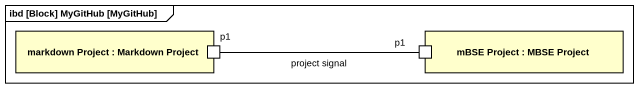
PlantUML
@startuml
mainframe ibd [Block] MyGitHub [MyGitHub]
rectangle "markdown Project : Markdown Project" as markdown_Project {
  port p1
}
rectangle "mBSE Project : MBSE Project" as mBSE_Project {
  port "p1" as p1_2
}
p1 -right- p1_2 : project signal
@enduml
